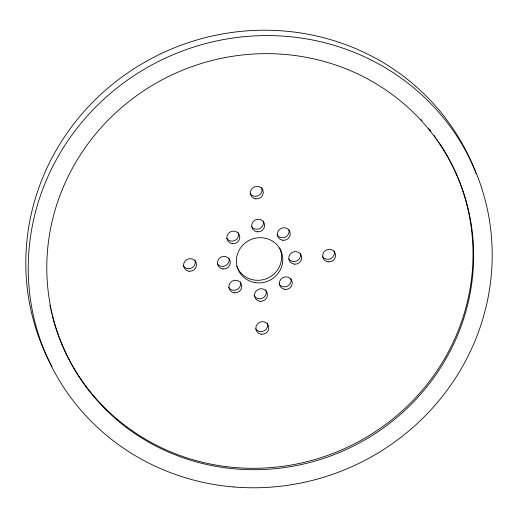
<?xml version="1.0" encoding="UTF-8"?>
<svg xmlns="http://www.w3.org/2000/svg" width="518" height="518" viewBox="0 0 518 518"><rect width="100%" height="100%" fill="white"/><g stroke="black" fill="none" stroke-linecap="round" stroke-linejoin="round"><path stroke-width="0.78" d="M279.636 247.967A23.349 22.455 -24.4 0 1 267.133 278.412A23.349 22.455 -24.4 0 1 236.655 266.168M300.362 253.399A6.54 6.287 -24.4 0 1 288.727 259.006M288.96 229.733A6.54 6.287 -24.4 0 1 276.955 234.648M263.248 221.063A6.54 6.287 -24.4 0 1 251.398 226.34M238.364 232.744A6.54 6.287 -24.4 0 1 226.677 238.377M228.962 258.197A6.54 6.287 -24.4 0 1 217.333 263.804M240.365 281.87A6.54 6.287 -24.4 0 1 228.678 287.503M265.805 289.795A6.54 6.287 -24.4 0 1 262.574 298.115A6.54 6.287 -24.4 0 1 254.034 295.474M290.961 278.859A6.54 6.287 -24.4 0 1 278.956 283.773M267.236 322.947A6.54 6.287 -24.4 0 1 255.659 328.885M194.936 259.945A6.54 6.287 -24.4 0 1 191.582 268.065A6.54 6.287 -24.4 0 1 183.152 265.553M261.726 187.6A6.54 6.287 -24.4 0 1 261.862 187.976M261.972 188.351A6.54 6.287 -24.4 0 1 249.941 193.208M334.155 250.971A6.54 6.287 -24.4 0 1 322.442 256.539M448.089 157.381A214.808 206.591 -24.4 0 1 335.25 452.538A214.808 206.591 -24.4 0 1 52.104 314.989M51.742 313.5A214.808 206.591 -24.4 0 1 50.881 309.777M50.557 308.281A214.808 206.591 -24.4 0 1 49.942 305.283M420.946 119.574A214.808 206.591 -24.4 0 1 421.976 120.707M428.438 128.276A214.808 206.591 -24.4 0 1 430.821 131.274M434.058 135.535A214.808 206.591 -24.4 0 1 435.858 138.008M436.739 139.258A214.808 206.591 -24.4 0 1 438.053 141.142M438.914 142.405A214.808 206.591 -24.4 0 1 441.433 146.238M441.848 146.879A214.808 206.591 -24.4 0 1 447.72 156.714M50.945 364.588A233.488 224.559 -24.4 0 1 165.915 51.412A233.488 224.559 -24.4 0 1 476.159 173.783M52.059 366.66A233.488 224.559 -24.4 0 1 51.314 365.281M255.659 282.673A23.349 22.455 -24.4 0 0 281.345 251.832A23.349 22.455 -24.4 0 0 241.738 246.348A23.349 22.455 -24.4 0 0 255.659 282.673M294.509 264.186A6.54 6.287 -24.4 0 0 301.249 255.225A6.54 6.287 -24.4 0 0 290.08 254.234A6.54 6.287 -24.4 0 0 294.509 264.186M282.847 240.307A6.54 6.287 -24.4 0 0 289.873 231.546A6.54 6.287 -24.4 0 0 278.749 230.212A6.54 6.287 -24.4 0 0 282.847 240.307M257.394 231.85A6.54 6.287 -24.4 0 0 264.141 222.882A6.54 6.287 -24.4 0 0 252.965 221.898A6.54 6.287 -24.4 0 0 257.394 231.85M232.362 243.7A6.54 6.287 -24.4 0 0 239.387 234.939A6.54 6.287 -24.4 0 0 228.263 233.612A6.54 6.287 -24.4 0 0 232.362 243.7M223.109 268.984A6.54 6.287 -24.4 0 0 229.856 260.023A6.54 6.287 -24.4 0 0 218.687 259.032A6.54 6.287 -24.4 0 0 223.109 268.984M234.363 292.825A6.54 6.287 -24.4 0 0 241.388 284.065A6.54 6.287 -24.4 0 0 230.264 282.737A6.54 6.287 -24.4 0 0 234.363 292.825M260.224 301.327A6.54 6.287 -24.4 0 0 266.971 292.359A6.54 6.287 -24.4 0 0 255.795 291.375A6.54 6.287 -24.4 0 0 260.224 301.327M284.848 289.433A6.54 6.287 -24.4 0 0 291.874 280.672A6.54 6.287 -24.4 0 0 280.75 279.344A6.54 6.287 -24.4 0 0 284.848 289.433M261.325 334.233A6.54 6.287 -24.4 0 0 268.402 325.505A6.54 6.287 -24.4 0 0 257.284 324.119A6.54 6.287 -24.4 0 0 261.325 334.233M328.114 261.888A6.54 6.287 -24.4 0 0 335.185 253.16A6.54 6.287 -24.4 0 0 324.074 251.774A6.54 6.287 -24.4 0 0 328.114 261.888M255.814 198.893A6.54 6.287 -24.4 0 0 262.885 190.164A6.54 6.287 -24.4 0 0 251.774 188.779A6.54 6.287 -24.4 0 0 255.814 198.893M189.025 271.238A6.54 6.287 -24.4 0 0 196.102 262.509A6.54 6.287 -24.4 0 0 184.991 261.124A6.54 6.287 -24.4 0 0 189.025 271.238M233.262 486.926A233.488 224.559 -24.4 0 0 473.238 166.09A233.488 224.559 -24.4 0 0 74.145 132.019A233.488 224.559 -24.4 0 0 233.262 486.926M225.965 467.89A214.808 206.591 -24.4 0 0 459.783 182.252A214.808 206.591 -24.4 0 0 94.898 134.894A214.808 206.591 -24.4 0 0 225.965 467.89"/></g></svg>
